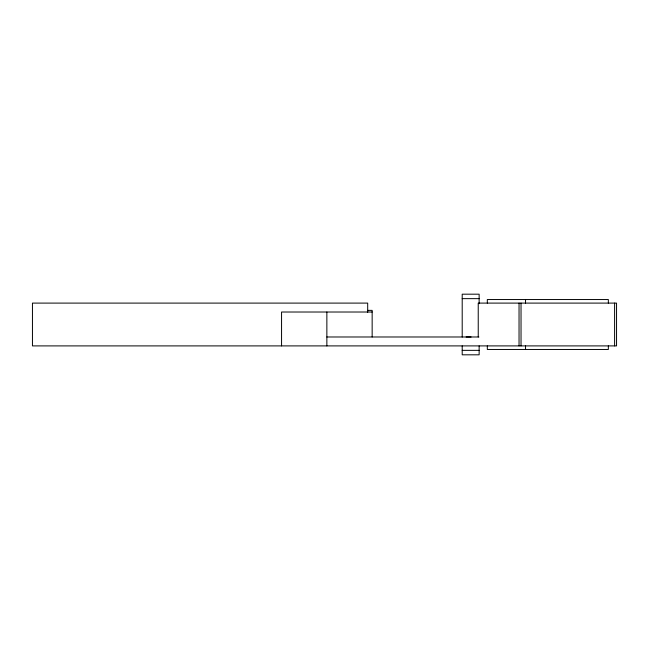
<?xml version="1.0" encoding="UTF-8"?>
<svg xmlns="http://www.w3.org/2000/svg" width="649" height="649" viewBox="0 0 649 649"><rect width="100%" height="100%" fill="white"/><g stroke="black" fill="none" stroke-linecap="round" stroke-linejoin="round"><path stroke-width="0.97" d="M462.202 298.645L479.14 298.645M367.691 310.368L372.153 310.368L372.153 336.985M372.153 312.015L281.561 312.015L281.561 345.901M326.861 336.985L478.905 336.985M466.12 336.985L471.101 336.977M462.202 350.355L479.14 350.355M614.603 303.099L614.603 345.901M608.34 303.099L608.34 299.538L487.318 299.538L487.318 303.099M608.34 345.901L608.34 349.462L487.318 349.462L487.318 345.901M525.536 299.538L525.536 303.099M525.536 345.901L525.536 349.462M521.033 303.099L521.033 345.901M519.038 303.099L519.038 345.901M479.14 303.691L479.14 294.184L462.202 294.184L462.202 337.091M479.14 345.901L479.14 354.816L462.202 354.816L462.202 345.901M478.24 336.977L478.232 303.099L616.55 303.099L616.55 345.901L32.45 345.901L32.45 303.099L367.691 303.099L367.691 312.258M326.861 312.015L326.861 345.901"/></g></svg>
